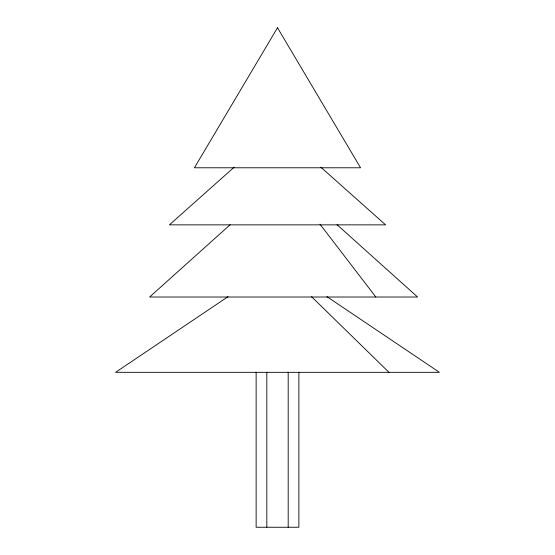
<?xml version="1.0" encoding="UTF-8"?>
<svg xmlns="http://www.w3.org/2000/svg" width="555" height="555" viewBox="0 0 555 555"><rect width="100%" height="100%" fill="white"/><g stroke="black" fill="none" stroke-linecap="round" stroke-linejoin="round"><path stroke-width="0.83" d="M230.131 224.733L149.614 297.015L417.589 297.015L337.065 224.733M234.134 167.221L169.414 224.858L385.586 224.858L320.866 167.221M228.063 296.661L115.586 372.322L439.414 372.322L326.937 296.661M311.556 296.689L388.958 372.322M319.971 224.158L375.839 297.015M298.868 372.322L298.868 527.25L256.132 527.25L256.132 372.322M288.184 372.322L288.184 527.25M266.816 372.322L266.816 527.25M277.5 27.75L194.423 167.783L360.577 167.783L277.5 27.75"/></g></svg>
